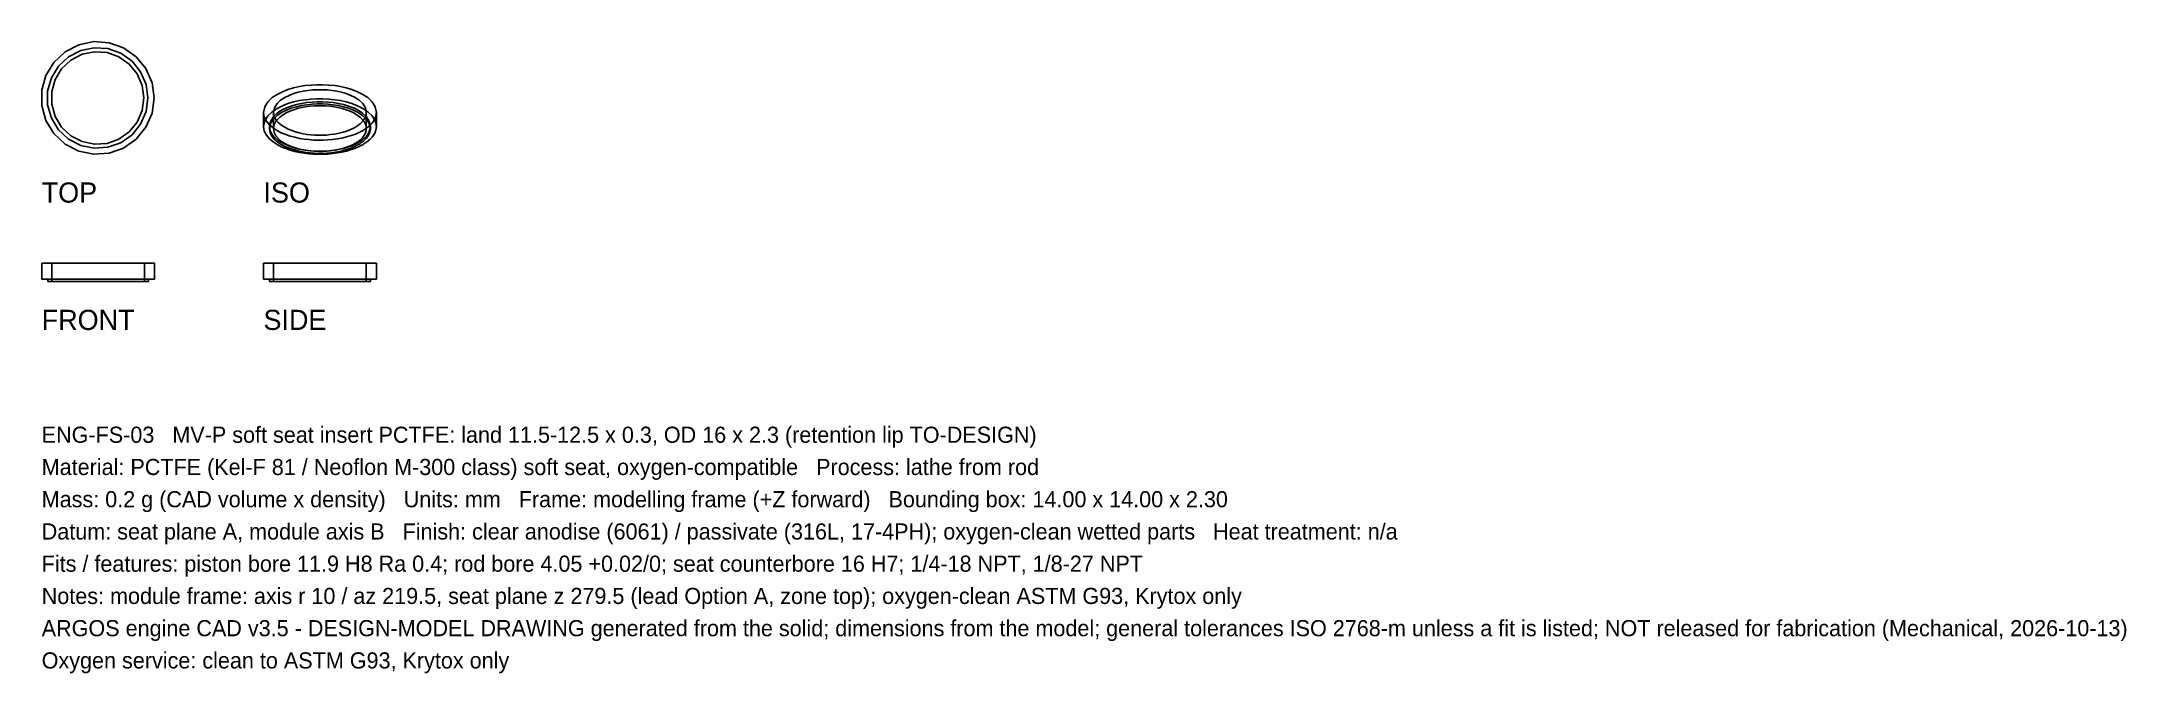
# Model space of a CAD drawing. Header units: millimetres. Extents: x 0 to 258, y -49 to 30.
import ezdxf

# ---------------------------------------------------------------- set-up
doc = ezdxf.new("R2010")
doc.units = ezdxf.units.MM
for name, color, linetype in [('FRONT_HIDDEN', 8, 'CONTINUOUS'), ('FRONT_VISIBLE', 7, 'Continuous'), ('ISO_HIDDEN', 8, 'CONTINUOUS'), ('ISO_VISIBLE', 7, 'Continuous'), ('SIDE_HIDDEN', 8, 'CONTINUOUS'), ('SIDE_VISIBLE', 7, 'Continuous'), ('TOP_HIDDEN', 8, 'CONTINUOUS'), ('TOP_VISIBLE', 7, 'Continuous')]:
    doc.layers.add(name, color=color, linetype=linetype)

msp = doc.modelspace()

# ---------------------------------------------------------------- linework, layer by layer
at = {"layer": 'FRONT_HIDDEN'}
for points in [[(14, 2.3), (13.39, 2.3), (12.78, 2.3), (12.17, 2.3), (11.57, 2.3), (10.96, 2.3), (10.35, 2.3), (9.74, 2.3), (9.13, 2.3), (8.52, 2.3), (7.91, 2.3), (7.3, 2.3), (6.7, 2.3), (6.09, 2.3), (5.48, 2.3), (4.87, 2.3), (4.26, 2.3), (3.65, 2.3), (3.04, 2.3), (2.43, 2.3), (1.83, 2.3), (1.22, 2.3), (0.61, 2.3), (0, 2.3)], [(14, 0.3), (13.39, 0.3), (12.78, 0.3), (12.17, 0.3), (11.57, 0.3), (10.96, 0.3), (10.35, 0.3), (9.74, 0.3), (9.13, 0.3), (8.52, 0.3), (7.91, 0.3), (7.3, 0.3), (6.7, 0.3), (6.09, 0.3), (5.48, 0.3), (4.87, 0.3), (4.26, 0.3), (3.65, 0.3), (3.04, 0.3), (2.43, 0.3), (1.83, 0.3), (1.22, 0.3), (0.61, 0.3), (0, 0.3)], [(13.25, 0.3), (12.71, 0.3), (12.16, 0.3), (11.62, 0.3), (11.08, 0.3), (10.53, 0.3), (9.99, 0.3), (9.45, 0.3), (8.9, 0.3), (8.36, 0.3), (7.82, 0.3), (7.27, 0.3), (6.73, 0.3), (6.18, 0.3), (5.64, 0.3), (5.1, 0.3), (4.55, 0.3), (4.01, 0.3), (3.47, 0.3), (2.92, 0.3), (2.38, 0.3), (1.84, 0.3), (1.29, 0.3), (0.75, 0.3)], [(0.75, 0.3), (1.29, 0.3), (1.84, 0.3), (2.38, 0.3), (2.92, 0.3), (3.47, 0.3), (4.01, 0.3), (4.55, 0.3), (5.1, 0.3), (5.64, 0.3), (6.18, 0.3), (6.73, 0.3), (7.27, 0.3), (7.82, 0.3), (8.36, 0.3), (8.9, 0.3), (9.45, 0.3), (9.99, 0.3), (10.53, 0.3), (11.08, 0.3), (11.62, 0.3), (12.16, 0.3), (12.71, 0.3), (13.25, 0.3)], [(13.25, 0), (12.71, 0), (12.16, 0), (11.62, 0), (11.08, 0), (10.53, 0), (9.99, 0), (9.45, 0), (8.9, 0), (8.36, 0), (7.82, 0), (7.27, 0), (6.73, 0), (6.18, 0), (5.64, 0), (5.1, 0), (4.55, 0), (4.01, 0), (3.47, 0), (2.92, 0), (2.38, 0), (1.84, 0), (1.29, 0), (0.75, 0)], [(12.75, 2.3), (12.25, 2.3), (11.75, 2.3), (11.25, 2.3), (10.75, 2.3), (10.25, 2.3), (9.75, 2.3), (9.25, 2.3), (8.75, 2.3), (8.25, 2.3), (7.75, 2.3), (7.25, 2.3), (6.75, 2.3), (6.25, 2.3), (5.75, 2.3), (5.25, 2.3), (4.75, 2.3), (4.25, 2.3), (3.75, 2.3), (3.25, 2.3), (2.75, 2.3), (2.25, 2.3), (1.75, 2.3), (1.25, 2.3)], [(1.25, 2.3), (1.75, 2.3), (2.25, 2.3), (2.75, 2.3), (3.25, 2.3), (3.75, 2.3), (4.25, 2.3), (4.75, 2.3), (5.25, 2.3), (5.75, 2.3), (6.25, 2.3), (6.75, 2.3), (7.25, 2.3), (7.75, 2.3), (8.25, 2.3), (8.75, 2.3), (9.25, 2.3), (9.75, 2.3), (10.25, 2.3), (10.75, 2.3), (11.25, 2.3), (11.75, 2.3), (12.25, 2.3), (12.75, 2.3)], [(1.25, 2.3), (1.25, 0)], [(12.75, 0), (12.25, 0), (11.75, 0), (11.25, 0), (10.75, 0), (10.25, 0), (9.75, 0), (9.25, 0), (8.75, 0), (8.25, 0), (7.75, 0), (7.25, 0), (6.75, 0), (6.25, 0), (5.75, 0), (5.25, 0), (4.75, 0), (4.25, 0), (3.75, 0), (3.25, 0), (2.75, 0), (2.25, 0), (1.75, 0), (1.25, 0)], [(1.25, 0), (1.75, 0), (2.25, 0), (2.75, 0), (3.25, 0), (3.75, 0), (4.25, 0), (4.75, 0), (5.25, 0), (5.75, 0), (6.25, 0), (6.75, 0), (7.25, 0), (7.75, 0), (8.25, 0), (8.75, 0), (9.25, 0), (9.75, 0), (10.25, 0), (10.75, 0), (11.25, 0), (11.75, 0), (12.25, 0), (12.75, 0)], [(12.75, 2.3), (12.75, 0)]]:
    msp.add_lwpolyline(points, dxfattribs=at)
at = {"layer": 'FRONT_VISIBLE'}
for points in [[(0, 2.3), (0.61, 2.3), (1.22, 2.3), (1.83, 2.3), (2.43, 2.3), (3.04, 2.3), (3.65, 2.3), (4.26, 2.3), (4.87, 2.3), (5.48, 2.3), (6.09, 2.3), (6.7, 2.3), (7.3, 2.3), (7.91, 2.3), (8.52, 2.3), (9.13, 2.3), (9.74, 2.3), (10.35, 2.3), (10.96, 2.3), (11.57, 2.3), (12.17, 2.3), (12.78, 2.3), (13.39, 2.3), (14, 2.3)], [(0, 0.3), (0, 2.3)], [(0, 0.3), (0.61, 0.3), (1.22, 0.3), (1.83, 0.3), (2.43, 0.3), (3.04, 0.3), (3.65, 0.3), (4.26, 0.3), (4.87, 0.3), (5.48, 0.3), (6.09, 0.3), (6.7, 0.3), (7.3, 0.3), (7.91, 0.3), (8.52, 0.3), (9.13, 0.3), (9.74, 0.3), (10.35, 0.3), (10.96, 0.3), (11.57, 0.3), (12.17, 0.3), (12.78, 0.3), (13.39, 0.3), (14, 0.3)], [(0.75, 0), (0.75, 0.3)], [(0.75, 0), (1.29, 0), (1.84, 0), (2.38, 0), (2.92, 0), (3.47, 0), (4.01, 0), (4.55, 0), (5.1, 0), (5.64, 0), (6.18, 0), (6.73, 0), (7.27, 0), (7.82, 0), (8.36, 0), (8.9, 0), (9.45, 0), (9.99, 0), (10.53, 0), (11.08, 0), (11.62, 0), (12.16, 0), (12.71, 0), (13.25, 0)], [(13.25, 0), (13.25, 0.3)], [(14, 0.3), (14, 2.3)]]:
    msp.add_lwpolyline(points, dxfattribs=at)
at = {"layer": 'ISO_HIDDEN'}
for points in [[(41.5, 19.25), (41.35, 19.96), (40.96, 20.58), (40.42, 21.08), (39.81, 21.49), (39.16, 21.82), (38.47, 22.08), (37.77, 22.29), (37.05, 22.45), (36.33, 22.57), (35.6, 22.65), (34.87, 22.69), (34.13, 22.69), (33.4, 22.65), (32.67, 22.57), (31.95, 22.45), (31.23, 22.29), (30.53, 22.08), (29.84, 21.82), (29.19, 21.49), (28.58, 21.08), (28.04, 20.58), (27.65, 19.96), (27.5, 19.25)], [(40.75, 19.25), (40.61, 19.88), (40.27, 20.43), (39.79, 20.88), (39.25, 21.25), (38.66, 21.54), (38.05, 21.78), (37.42, 21.97), (36.78, 22.11), (36.13, 22.22), (35.48, 22.28), (34.83, 22.32), (34.17, 22.32), (33.52, 22.28), (32.87, 22.22), (32.22, 22.11), (31.58, 21.97), (30.95, 21.78), (30.34, 21.54), (29.75, 21.25), (29.21, 20.88), (28.73, 20.43), (28.39, 19.88), (28.25, 19.25)], [(40.75, 18.98), (40.61, 19.62), (40.27, 20.17), (39.79, 20.62), (39.25, 20.99), (38.66, 21.28), (38.05, 21.52), (37.42, 21.7), (36.78, 21.85), (36.13, 21.95), (35.48, 22.02), (34.83, 22.06), (34.17, 22.06), (33.52, 22.02), (32.87, 21.95), (32.22, 21.85), (31.58, 21.7), (30.95, 21.52), (30.34, 21.28), (29.75, 20.99), (29.21, 20.62), (28.73, 20.17), (28.39, 19.62), (28.25, 18.98)], [(28.75, 20.99), (28.75, 18.98)], [(40.25, 20.99), (40.25, 18.98)], [(28.25, 19.25), (28.34, 18.73), (28.58, 18.26), (28.92, 17.86), (29.32, 17.52), (29.76, 17.24), (30.23, 17), (30.71, 16.8), (31.21, 16.63), (31.72, 16.49), (32.23, 16.38), (32.75, 16.29), (33.27, 16.23), (33.79, 16.19), (34.32, 16.17), (34.84, 16.17), (35.37, 16.2), (35.89, 16.25), (36.41, 16.32), (36.93, 16.41), (37.44, 16.53), (37.95, 16.68), (38.44, 16.86), (38.92, 17.07)], [(28.25, 18.98), (28.25, 19.25)], [(28.25, 18.98), (28.34, 18.47), (28.58, 18), (28.92, 17.6), (29.32, 17.26), (29.76, 16.98), (30.23, 16.74), (30.71, 16.54), (31.21, 16.37), (31.72, 16.23), (32.23, 16.12), (32.75, 16.03), (33.27, 15.97), (33.79, 15.93), (34.32, 15.91), (34.84, 15.91), (35.37, 15.94), (35.89, 15.98), (36.41, 16.05), (36.93, 16.15), (37.44, 16.27), (37.95, 16.42), (38.44, 16.59), (38.92, 16.81)], [(29.12, 19.98), (29.09, 19.95), (29.07, 19.91), (29.04, 19.87), (29.01, 19.83), (28.99, 19.79), (28.96, 19.75), (28.94, 19.71), (28.92, 19.67), (28.9, 19.62), (28.88, 19.58), (28.86, 19.54), (28.84, 19.49), (28.83, 19.45), (28.81, 19.4), (28.8, 19.36), (28.79, 19.31), (28.78, 19.27), (28.77, 19.22), (28.76, 19.17), (28.76, 19.13), (28.75, 19.08), (28.75, 19.03), (28.75, 18.98)], [(28.75, 18.98), (28.83, 18.51), (29.05, 18.08), (29.36, 17.71), (29.73, 17.4), (30.14, 17.14), (30.57, 16.92), (31.01, 16.73), (31.47, 16.58), (31.94, 16.45), (32.41, 16.35), (32.89, 16.27), (33.37, 16.21), (33.85, 16.17), (34.33, 16.15), (34.82, 16.16), (35.3, 16.18), (35.78, 16.22), (36.26, 16.29), (36.73, 16.38), (37.21, 16.49), (37.67, 16.62), (38.12, 16.79), (38.57, 16.98)], [(38.57, 16.98), (38.67, 17.04), (38.78, 17.09), (38.88, 17.15), (38.99, 17.21), (39.09, 17.28), (39.19, 17.34), (39.28, 17.41), (39.38, 17.49), (39.47, 17.56), (39.56, 17.64), (39.65, 17.72), (39.73, 17.81), (39.81, 17.9), (39.88, 17.99), (39.95, 18.09), (40.02, 18.19), (40.08, 18.29), (40.13, 18.4), (40.17, 18.51), (40.2, 18.63), (40.23, 18.75), (40.24, 18.86), (40.25, 18.98)], [(38.92, 17.07), (39.04, 17.13), (39.15, 17.19), (39.26, 17.25), (39.38, 17.32), (39.49, 17.39), (39.59, 17.46), (39.7, 17.54), (39.8, 17.62), (39.9, 17.7), (40, 17.78), (40.1, 17.87), (40.19, 17.97), (40.27, 18.06), (40.35, 18.17), (40.43, 18.27), (40.5, 18.38), (40.56, 18.5), (40.62, 18.61), (40.66, 18.73), (40.7, 18.86), (40.73, 18.99), (40.74, 19.12), (40.75, 19.25)], [(38.92, 16.81), (39.04, 16.87), (39.15, 16.93), (39.26, 16.99), (39.38, 17.06), (39.49, 17.13), (39.59, 17.2), (39.7, 17.28), (39.8, 17.35), (39.9, 17.44), (40, 17.52), (40.1, 17.61), (40.19, 17.71), (40.27, 17.8), (40.35, 17.9), (40.43, 18.01), (40.5, 18.12), (40.56, 18.23), (40.62, 18.35), (40.66, 18.47), (40.7, 18.6), (40.73, 18.73), (40.74, 18.85), (40.75, 18.98)], [(40.25, 18.98), (40.25, 19.03), (40.25, 19.08), (40.24, 19.13), (40.24, 19.17), (40.23, 19.22), (40.22, 19.27), (40.21, 19.31), (40.2, 19.36), (40.19, 19.4), (40.17, 19.45), (40.16, 19.49), (40.14, 19.54), (40.12, 19.58), (40.1, 19.62), (40.08, 19.67), (40.06, 19.71), (40.04, 19.75), (40.01, 19.79), (39.99, 19.83), (39.96, 19.87), (39.93, 19.91), (39.91, 19.95), (39.88, 19.98)], [(40.75, 18.98), (40.75, 19.25)]]:
    msp.add_lwpolyline(points, dxfattribs=at)
at = {"layer": 'ISO_VISIBLE'}
for points in [[(41.5, 20.99), (41.35, 21.7), (40.96, 22.32), (40.42, 22.82), (39.81, 23.23), (39.16, 23.56), (38.47, 23.82), (37.77, 24.03), (37.05, 24.19), (36.33, 24.31), (35.6, 24.39), (34.87, 24.43), (34.13, 24.43), (33.4, 24.39), (32.67, 24.31), (31.95, 24.19), (31.23, 24.03), (30.53, 23.82), (29.84, 23.56), (29.19, 23.23), (28.58, 22.82), (28.04, 22.32), (27.65, 21.7), (27.5, 20.99)], [(40.25, 20.99), (40.13, 21.57), (39.8, 22.08), (39.37, 22.49), (38.87, 22.83), (38.33, 23.1), (37.76, 23.32), (37.19, 23.49), (36.6, 23.62), (36, 23.72), (35.4, 23.78), (34.8, 23.81), (34.2, 23.81), (33.6, 23.78), (33, 23.72), (32.4, 23.62), (31.81, 23.49), (31.24, 23.32), (30.67, 23.1), (30.13, 22.83), (29.63, 22.49), (29.2, 22.08), (28.87, 21.57), (28.75, 20.99)], [(27.5, 20.99), (27.6, 20.41), (27.87, 19.89), (28.25, 19.44), (28.7, 19.06), (29.19, 18.74), (29.71, 18.47), (30.26, 18.24), (30.81, 18.06), (31.38, 17.9), (31.96, 17.77), (32.54, 17.68), (33.12, 17.61), (33.71, 17.56), (34.3, 17.54), (34.88, 17.54), (35.47, 17.57), (36.06, 17.63), (36.64, 17.7), (37.22, 17.81), (37.79, 17.94), (38.36, 18.11), (38.91, 18.31), (39.45, 18.55)], [(27.5, 19.25), (27.5, 20.99)], [(28.75, 20.99), (28.83, 20.51), (29.05, 20.08), (29.36, 19.71), (29.73, 19.4), (30.14, 19.14), (30.57, 18.92), (31.01, 18.73), (31.47, 18.58), (31.94, 18.45), (32.41, 18.35), (32.89, 18.27), (33.37, 18.21), (33.85, 18.17), (34.33, 18.16), (34.82, 18.16), (35.3, 18.18), (35.78, 18.23), (36.26, 18.29), (36.73, 18.38), (37.21, 18.49), (37.67, 18.62), (38.12, 18.79), (38.57, 18.98)], [(39.88, 19.98), (39.53, 20.35), (39.13, 20.66), (38.69, 20.92), (38.23, 21.14), (37.75, 21.32), (37.27, 21.47), (36.77, 21.58), (36.27, 21.68), (35.77, 21.75), (35.26, 21.79), (34.75, 21.81), (34.25, 21.81), (33.74, 21.79), (33.23, 21.75), (32.73, 21.68), (32.23, 21.58), (31.73, 21.47), (31.25, 21.32), (30.77, 21.14), (30.31, 20.92), (29.87, 20.66), (29.47, 20.35), (29.12, 19.98)], [(38.57, 18.98), (38.67, 19.04), (38.78, 19.09), (38.88, 19.15), (38.99, 19.21), (39.09, 19.28), (39.19, 19.35), (39.28, 19.41), (39.38, 19.49), (39.47, 19.56), (39.56, 19.64), (39.65, 19.72), (39.73, 19.81), (39.81, 19.9), (39.88, 19.99), (39.95, 20.09), (40.02, 20.19), (40.08, 20.3), (40.13, 20.4), (40.17, 20.52), (40.2, 20.63), (40.23, 20.75), (40.24, 20.87), (40.25, 20.99)], [(39.45, 18.55), (39.58, 18.61), (39.71, 18.68), (39.84, 18.75), (39.96, 18.83), (40.08, 18.91), (40.2, 18.99), (40.32, 19.07), (40.44, 19.16), (40.55, 19.25), (40.66, 19.35), (40.77, 19.45), (40.87, 19.55), (40.96, 19.66), (41.06, 19.78), (41.14, 19.9), (41.22, 20.02), (41.29, 20.15), (41.35, 20.28), (41.4, 20.41), (41.44, 20.55), (41.48, 20.7), (41.49, 20.84), (41.5, 20.99)], [(41.5, 19.25), (41.5, 20.99)], [(27.5, 19.25), (27.6, 18.67), (27.87, 18.15), (28.25, 17.7), (28.7, 17.32), (29.19, 17), (29.71, 16.73), (30.26, 16.5), (30.81, 16.32), (31.38, 16.16), (31.96, 16.03), (32.54, 15.94), (33.12, 15.87), (33.71, 15.82), (34.3, 15.8), (34.88, 15.8), (35.47, 15.83), (36.06, 15.89), (36.64, 15.96), (37.22, 16.07), (37.79, 16.2), (38.36, 16.37), (38.91, 16.57), (39.45, 16.81)], [(39.45, 16.81), (39.58, 16.87), (39.71, 16.94), (39.84, 17.01), (39.96, 17.09), (40.08, 17.17), (40.2, 17.25), (40.32, 17.33), (40.44, 17.42), (40.55, 17.51), (40.66, 17.61), (40.77, 17.71), (40.87, 17.81), (40.96, 17.92), (41.06, 18.04), (41.14, 18.15), (41.22, 18.28), (41.29, 18.41), (41.35, 18.54), (41.4, 18.67), (41.44, 18.81), (41.48, 18.96), (41.49, 19.1), (41.5, 19.25)]]:
    msp.add_lwpolyline(points, dxfattribs=at)
at = {"layer": 'SIDE_HIDDEN'}
for points in [[(41.5, 2.3), (40.89, 2.3), (40.28, 2.3), (39.67, 2.3), (39.07, 2.3), (38.46, 2.3), (37.85, 2.3), (37.24, 2.3), (36.63, 2.3), (36.02, 2.3), (35.41, 2.3), (34.8, 2.3), (34.2, 2.3), (33.59, 2.3), (32.98, 2.3), (32.37, 2.3), (31.76, 2.3), (31.15, 2.3), (30.54, 2.3), (29.93, 2.3), (29.33, 2.3), (28.72, 2.3), (28.11, 2.3), (27.5, 2.3)], [(41.5, 0.3), (40.89, 0.3), (40.28, 0.3), (39.67, 0.3), (39.07, 0.3), (38.46, 0.3), (37.85, 0.3), (37.24, 0.3), (36.63, 0.3), (36.02, 0.3), (35.41, 0.3), (34.8, 0.3), (34.2, 0.3), (33.59, 0.3), (32.98, 0.3), (32.37, 0.3), (31.76, 0.3), (31.15, 0.3), (30.54, 0.3), (29.93, 0.3), (29.33, 0.3), (28.72, 0.3), (28.11, 0.3), (27.5, 0.3)], [(40.75, 0.3), (40.21, 0.3), (39.66, 0.3), (39.12, 0.3), (38.58, 0.3), (38.03, 0.3), (37.49, 0.3), (36.95, 0.3), (36.4, 0.3), (35.86, 0.3), (35.32, 0.3), (34.77, 0.3), (34.23, 0.3), (33.68, 0.3), (33.14, 0.3), (32.6, 0.3), (32.05, 0.3), (31.51, 0.3), (30.97, 0.3), (30.42, 0.3), (29.88, 0.3), (29.34, 0.3), (28.79, 0.3), (28.25, 0.3)], [(28.25, 0.3), (28.52, 0.3), (28.79, 0.3), (29.07, 0.3), (29.34, 0.3), (29.61, 0.3), (29.88, 0.3), (30.15, 0.3), (30.42, 0.3), (30.7, 0.3), (30.97, 0.3), (31.24, 0.3), (31.51, 0.3), (31.78, 0.3), (32.05, 0.3), (32.33, 0.3), (32.6, 0.3), (32.87, 0.3), (33.14, 0.3), (33.41, 0.3), (33.68, 0.3), (33.96, 0.3), (34.23, 0.3), (34.5, 0.3)], [(40.75, 0), (40.21, 0), (39.66, 0), (39.12, 0), (38.58, 0), (38.03, 0), (37.49, 0), (36.95, 0), (36.4, 0), (35.86, 0), (35.32, 0), (34.77, 0), (34.23, 0), (33.68, 0), (33.14, 0), (32.6, 0), (32.05, 0), (31.51, 0), (30.97, 0), (30.42, 0), (29.88, 0), (29.34, 0), (28.79, 0), (28.25, 0)], [(40.25, 2.3), (39.75, 2.3), (39.25, 2.3), (38.75, 2.3), (38.25, 2.3), (37.75, 2.3), (37.25, 2.3), (36.75, 2.3), (36.25, 2.3), (35.75, 2.3), (35.25, 2.3), (34.75, 2.3), (34.25, 2.3), (33.75, 2.3), (33.25, 2.3), (32.75, 2.3), (32.25, 2.3), (31.75, 2.3), (31.25, 2.3), (30.75, 2.3), (30.25, 2.3), (29.75, 2.3), (29.25, 2.3), (28.75, 2.3)], [(28.75, 2.3), (29, 2.3), (29.25, 2.3), (29.5, 2.3), (29.75, 2.3), (30, 2.3), (30.25, 2.3), (30.5, 2.3), (30.75, 2.3), (31, 2.3), (31.25, 2.3), (31.5, 2.3), (31.75, 2.3), (32, 2.3), (32.25, 2.3), (32.5, 2.3), (32.75, 2.3), (33, 2.3), (33.25, 2.3), (33.5, 2.3), (33.75, 2.3), (34, 2.3), (34.25, 2.3), (34.5, 2.3)], [(28.75, 2.3), (28.75, 0)], [(40.25, 0), (39.75, 0), (39.25, 0), (38.75, 0), (38.25, 0), (37.75, 0), (37.25, 0), (36.75, 0), (36.25, 0), (35.75, 0), (35.25, 0), (34.75, 0), (34.25, 0), (33.75, 0), (33.25, 0), (32.75, 0), (32.25, 0), (31.75, 0), (31.25, 0), (30.75, 0), (30.25, 0), (29.75, 0), (29.25, 0), (28.75, 0)], [(28.75, 0), (29, 0), (29.25, 0), (29.5, 0), (29.75, 0), (30, 0), (30.25, 0), (30.5, 0), (30.75, 0), (31, 0), (31.25, 0), (31.5, 0), (31.75, 0), (32, 0), (32.25, 0), (32.5, 0), (32.75, 0), (33, 0), (33.25, 0), (33.5, 0), (33.75, 0), (34, 0), (34.25, 0), (34.5, 0)], [(34.5, 2.3), (34.75, 2.3), (35, 2.3), (35.25, 2.3), (35.5, 2.3), (35.75, 2.3), (36, 2.3), (36.25, 2.3), (36.5, 2.3), (36.75, 2.3), (37, 2.3), (37.25, 2.3), (37.5, 2.3), (37.75, 2.3), (38, 2.3), (38.25, 2.3), (38.5, 2.3), (38.75, 2.3), (39, 2.3), (39.25, 2.3), (39.5, 2.3), (39.75, 2.3), (40, 2.3), (40.25, 2.3)], [(34.5, 0.3), (34.77, 0.3), (35.04, 0.3), (35.32, 0.3), (35.59, 0.3), (35.86, 0.3), (36.13, 0.3), (36.4, 0.3), (36.67, 0.3), (36.95, 0.3), (37.22, 0.3), (37.49, 0.3), (37.76, 0.3), (38.03, 0.3), (38.3, 0.3), (38.58, 0.3), (38.85, 0.3), (39.12, 0.3), (39.39, 0.3), (39.66, 0.3), (39.93, 0.3), (40.21, 0.3), (40.48, 0.3), (40.75, 0.3)], [(34.5, 0), (34.75, 0), (35, 0), (35.25, 0), (35.5, 0), (35.75, 0), (36, 0), (36.25, 0), (36.5, 0), (36.75, 0), (37, 0), (37.25, 0), (37.5, 0), (37.75, 0), (38, 0), (38.25, 0), (38.5, 0), (38.75, 0), (39, 0), (39.25, 0), (39.5, 0), (39.75, 0), (40, 0), (40.25, 0)], [(40.25, 2.3), (40.25, 0)]]:
    msp.add_lwpolyline(points, dxfattribs=at)
at = {"layer": 'SIDE_VISIBLE'}
for points in [[(27.5, 2.3), (27.8, 2.3), (28.11, 2.3), (28.41, 2.3), (28.72, 2.3), (29.02, 2.3), (29.33, 2.3), (29.63, 2.3), (29.93, 2.3), (30.24, 2.3), (30.54, 2.3), (30.85, 2.3), (31.15, 2.3), (31.46, 2.3), (31.76, 2.3), (32.07, 2.3), (32.37, 2.3), (32.67, 2.3), (32.98, 2.3), (33.28, 2.3), (33.59, 2.3), (33.89, 2.3), (34.2, 2.3), (34.5, 2.3)], [(27.5, 0.3), (27.5, 2.3)], [(27.5, 0.3), (27.8, 0.3), (28.11, 0.3), (28.41, 0.3), (28.72, 0.3), (29.02, 0.3), (29.33, 0.3), (29.63, 0.3), (29.93, 0.3), (30.24, 0.3), (30.54, 0.3), (30.85, 0.3), (31.15, 0.3), (31.46, 0.3), (31.76, 0.3), (32.07, 0.3), (32.37, 0.3), (32.67, 0.3), (32.98, 0.3), (33.28, 0.3), (33.59, 0.3), (33.89, 0.3), (34.2, 0.3), (34.5, 0.3)], [(28.25, 0), (28.25, 0.3)], [(28.25, 0), (28.52, 0), (28.79, 0), (29.07, 0), (29.34, 0), (29.61, 0), (29.88, 0), (30.15, 0), (30.42, 0), (30.7, 0), (30.97, 0), (31.24, 0), (31.51, 0), (31.78, 0), (32.05, 0), (32.33, 0), (32.6, 0), (32.87, 0), (33.14, 0), (33.41, 0), (33.68, 0), (33.96, 0), (34.23, 0), (34.5, 0)], [(34.5, 2.3), (34.8, 2.3), (35.11, 2.3), (35.41, 2.3), (35.72, 2.3), (36.02, 2.3), (36.33, 2.3), (36.63, 2.3), (36.93, 2.3), (37.24, 2.3), (37.54, 2.3), (37.85, 2.3), (38.15, 2.3), (38.46, 2.3), (38.76, 2.3), (39.07, 2.3), (39.37, 2.3), (39.67, 2.3), (39.98, 2.3), (40.28, 2.3), (40.59, 2.3), (40.89, 2.3), (41.2, 2.3), (41.5, 2.3)], [(34.5, 0.3), (34.8, 0.3), (35.11, 0.3), (35.41, 0.3), (35.72, 0.3), (36.02, 0.3), (36.33, 0.3), (36.63, 0.3), (36.93, 0.3), (37.24, 0.3), (37.54, 0.3), (37.85, 0.3), (38.15, 0.3), (38.46, 0.3), (38.76, 0.3), (39.07, 0.3), (39.37, 0.3), (39.67, 0.3), (39.98, 0.3), (40.28, 0.3), (40.59, 0.3), (40.89, 0.3), (41.2, 0.3), (41.5, 0.3)], [(34.5, 0), (34.77, 0), (35.04, 0), (35.32, 0), (35.59, 0), (35.86, 0), (36.13, 0), (36.4, 0), (36.67, 0), (36.95, 0), (37.22, 0), (37.49, 0), (37.76, 0), (38.03, 0), (38.3, 0), (38.58, 0), (38.85, 0), (39.12, 0), (39.39, 0), (39.66, 0), (39.93, 0), (40.21, 0), (40.48, 0), (40.75, 0)], [(40.75, 0), (40.75, 0.3)], [(41.5, 0.3), (41.5, 2.3)]]:
    msp.add_lwpolyline(points, dxfattribs=at)
at = {"layer": 'TOP_HIDDEN'}
for points in [[(13.93, 22.78), (13.68, 24.67), (12.92, 26.42), (11.71, 27.9), (10.16, 29), (8.36, 29.64), (6.46, 29.77), (4.59, 29.38), (2.9, 28.5), (1.5, 27.2), (0.51, 25.57), (0, 23.74), (0, 21.83), (0.51, 19.99), (1.5, 18.37), (2.9, 17.06), (4.59, 16.19), (6.46, 15.8), (8.36, 15.93), (10.16, 16.57), (11.71, 17.67), (12.92, 19.15), (13.68, 20.9), (13.93, 22.78)], [(13.18, 22.78), (12.95, 24.47), (12.27, 26.03), (11.2, 27.35), (9.81, 28.33), (8.21, 28.9), (6.51, 29.02), (4.84, 28.67), (3.33, 27.89), (2.09, 26.73), (1.2, 25.27), (0.74, 23.63), (0.74, 21.93), (1.2, 20.29), (2.09, 18.84), (3.33, 17.68), (4.84, 16.89), (6.51, 16.55), (8.21, 16.66), (9.81, 17.23), (11.2, 18.22), (12.27, 19.54), (12.95, 21.1), (13.18, 22.78)], [(13.18, 22.78), (12.95, 24.47), (12.27, 26.03), (11.2, 27.35), (9.81, 28.33), (8.21, 28.9), (6.51, 29.02), (4.84, 28.67), (3.33, 27.89), (2.09, 26.73), (1.2, 25.27), (0.74, 23.63), (0.74, 21.93), (1.2, 20.29), (2.09, 18.84), (3.33, 17.68), (4.84, 16.89), (6.51, 16.55), (8.21, 16.66), (9.81, 17.23), (11.2, 18.22), (12.27, 19.54), (12.95, 21.1), (13.18, 22.78)], [(12.68, 22.78), (12.47, 24.34), (11.85, 25.77), (10.86, 26.99), (9.58, 27.89), (8.1, 28.41), (6.54, 28.52), (5.01, 28.2), (3.62, 27.48), (2.47, 26.41), (1.66, 25.07), (1.24, 23.57), (1.24, 22), (1.66, 20.49), (2.47, 19.15), (3.62, 18.09), (5.01, 17.37), (6.54, 17.05), (8.1, 17.15), (9.58, 17.68), (10.86, 18.58), (11.85, 19.8), (12.47, 21.23), (12.68, 22.78)]]:
    msp.add_lwpolyline(points, dxfattribs=at)
at = {"layer": 'TOP_VISIBLE'}
for points in [[(13.93, 22.78), (13.68, 24.67), (12.92, 26.42), (11.71, 27.9), (10.16, 29), (8.36, 29.64), (6.46, 29.77), (4.59, 29.38), (2.9, 28.5), (1.5, 27.2), (0.51, 25.57), (0, 23.74), (0, 21.83), (0.51, 19.99), (1.5, 18.37), (2.9, 17.06), (4.59, 16.19), (6.46, 15.8), (8.36, 15.93), (10.16, 16.57), (11.71, 17.67), (12.92, 19.15), (13.68, 20.9), (13.93, 22.78)], [(12.68, 22.78), (12.47, 24.34), (11.85, 25.77), (10.86, 26.99), (9.58, 27.89), (8.1, 28.41), (6.54, 28.52), (5.01, 28.2), (3.62, 27.48), (2.47, 26.41), (1.66, 25.07), (1.24, 23.57), (1.24, 22), (1.66, 20.49), (2.47, 19.15), (3.62, 18.09), (5.01, 17.37), (6.54, 17.05), (8.1, 17.15), (9.58, 17.68), (10.86, 18.58), (11.85, 19.8), (12.47, 21.23), (12.68, 22.78)]]:
    msp.add_lwpolyline(points, dxfattribs=at)

# ---------------------------------------------------------------- texts
for s, p in [('ENG-FS-03   MV-P soft seat insert PCTFE: land 11.5-12.5 x 0.3, OD 16 x 2.3 (retention lip TO-DESIGN)', (0, -20)), ('Material: PCTFE (Kel-F 81 / Neoflon M-300 class) soft seat, oxygen-compatible   Process: lathe from rod', (0, -24)), ('Mass: 0.2 g (CAD volume x density)   Units: mm   Frame: modelling frame (+Z forward)   Bounding box: 14.00 x 14.00 x 2.30', (0, -28)), ('Datum: seat plane A, module axis B   Finish: clear anodise (6061) / passivate (316L, 17-4PH); oxygen-clean wetted parts   Heat treatment: n/a', (0, -32)), ('Fits / features: piston bore 11.9 H8 Ra 0.4; rod bore 4.05 +0.02/0; seat counterbore 16 H7; 1/4-18 NPT, 1/8-27 NPT', (0, -36)), ('Notes: module frame: axis r 10 / az 219.5, seat plane z 279.5 (lead Option A, zone top); oxygen-clean ASTM G93, Krytox only', (0, -40)), ('ARGOS engine CAD v3.5 - DESIGN-MODEL DRAWING generated from the solid; dimensions from the model; general tolerances ISO 2768-m unless a fit is listed; NOT released for fabrication (Mechanical, 2026-10-13)', (0, -44)), ('Oxygen service: clean to ASTM G93, Krytox only', (0, -48))]:
    msp.add_text(s, height=2).set_placement(p)
at = {"layer": 'FRONT_VISIBLE'}
msp.add_text('FRONT', height=2.5, dxfattribs=at).set_placement((0, -6))
at = {"layer": 'ISO_VISIBLE'}
msp.add_text('ISO', height=2.5, dxfattribs=at).set_placement((27.5, 9.8))
at = {"layer": 'SIDE_VISIBLE'}
msp.add_text('SIDE', height=2.5, dxfattribs=at).set_placement((27.5, -6))
at = {"layer": 'TOP_VISIBLE'}
msp.add_text('TOP', height=2.5, dxfattribs=at).set_placement((0, 9.8))

doc.saveas('drawing.dxf')
